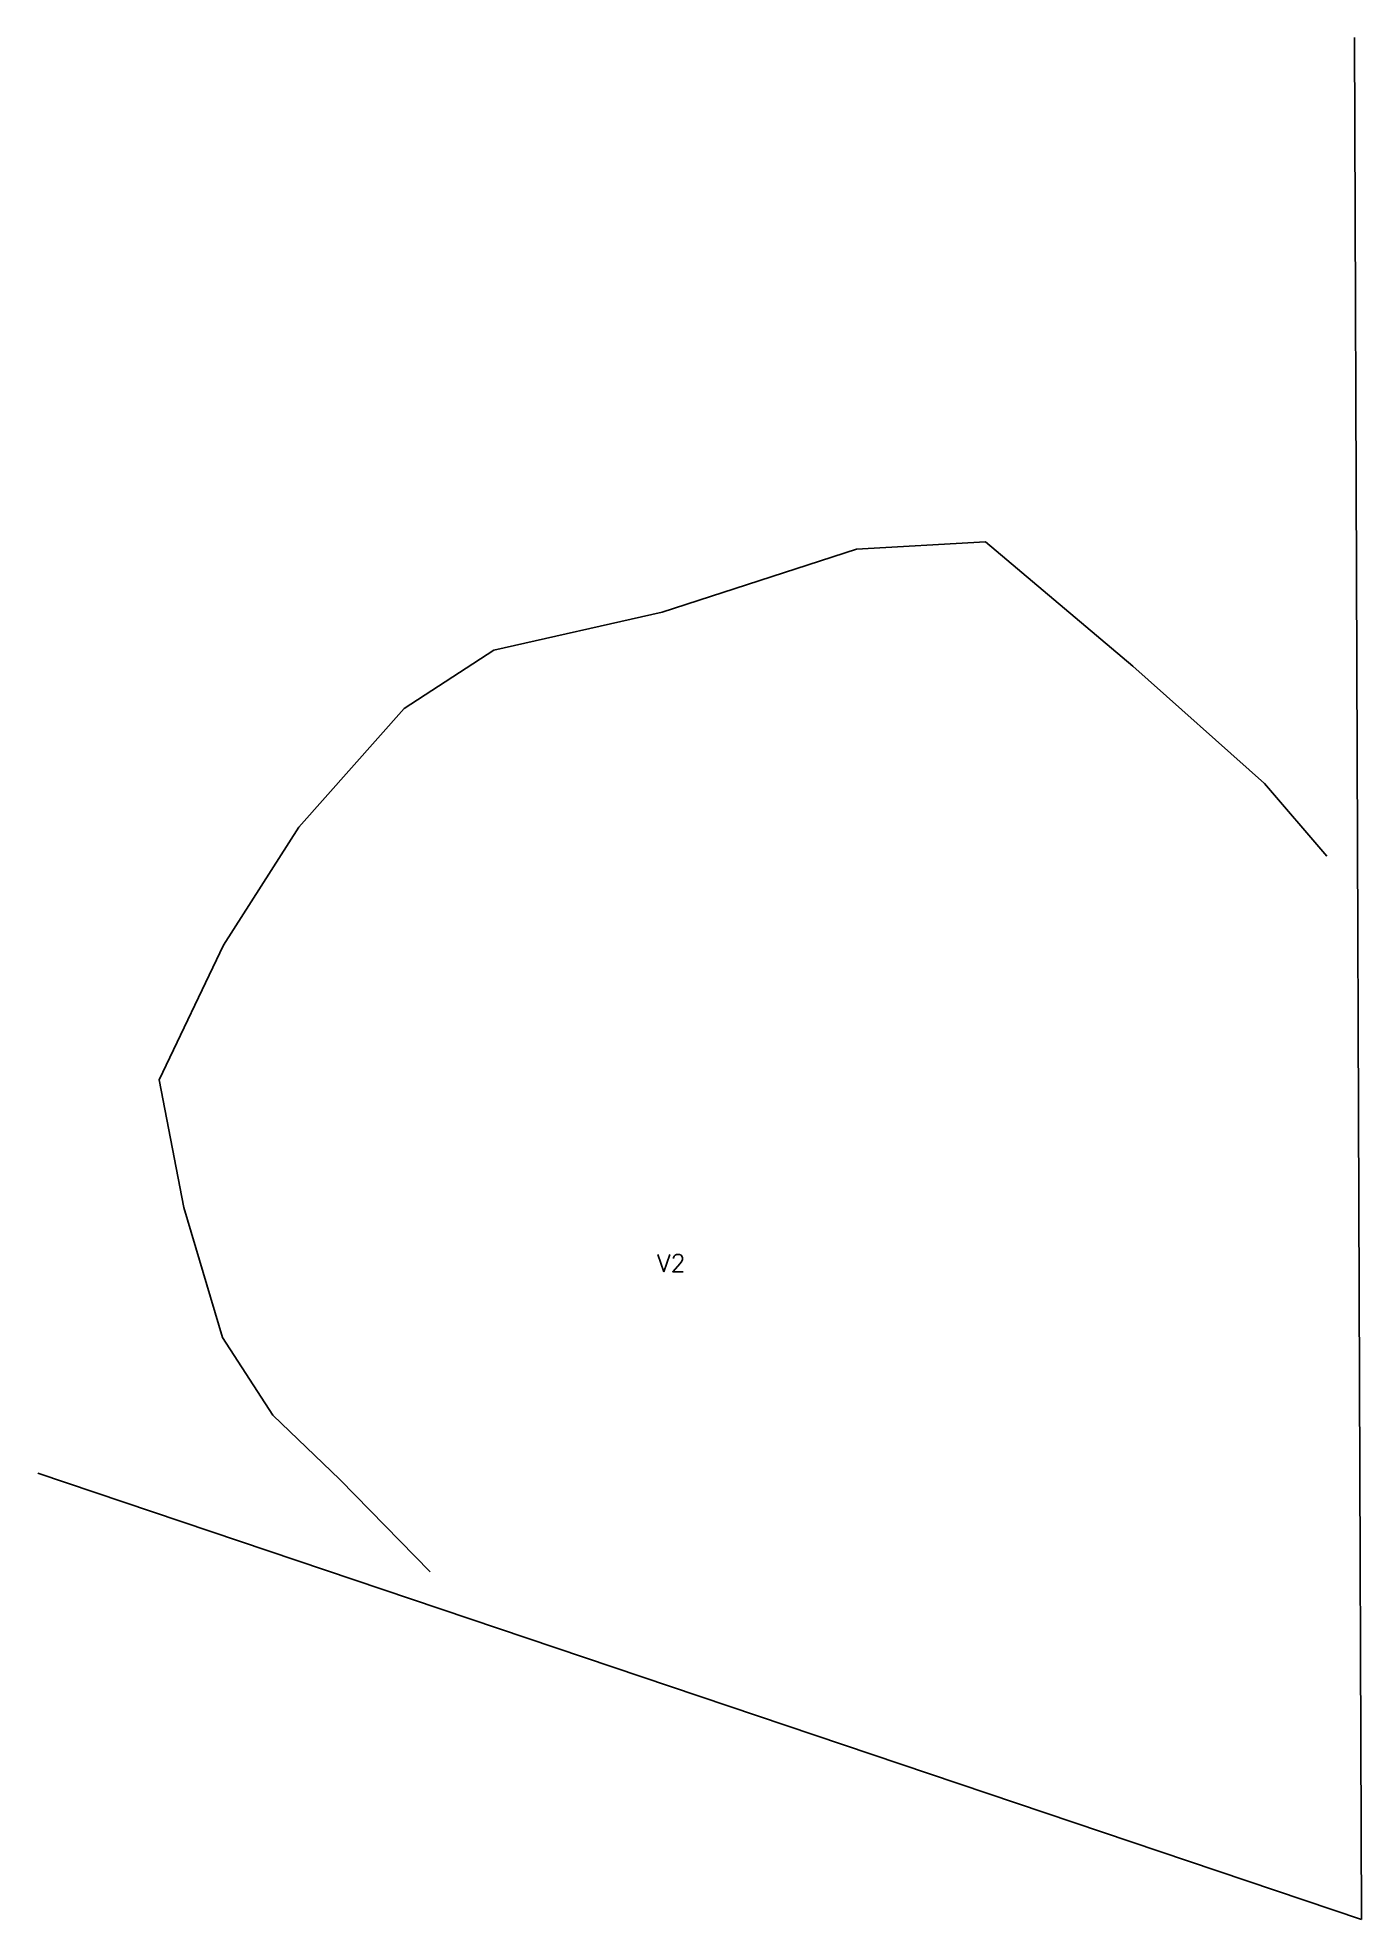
# Model space of a CAD drawing. Header units: metres. Extents: x 6.4 to 9.07, y -24.59 to -20.8.
import ezdxf

# ---------------------------------------------------------------- set-up
doc = ezdxf.new("R2010")
doc.units = ezdxf.units.M
doc.header["$LTSCALE"] = 25
doc.header["$MEASUREMENT"] = 0
doc.linetypes.add('STRICHPUNKTX2', pattern=[2, 1, -0.5, 0, -0.5])
for name, color, linetype in [('BEFUND', 1, 'CONTINUOUS'), ('BEFUNDSCHRAFF', 1, 'CONTINUOUS'), ('GRABUNGSGRENZE', 3, 'STRICHPUNKTX2')]:
    doc.layers.add(name, color=color, linetype=linetype)
doc.styles.get("Standard").update_dxf_attribs({"font": 'txt.shx'})

msp = doc.modelspace()

# ---------------------------------------------------------------- linework, layer by layer
at = {"layer": 'BEFUND'}
msp.add_lwpolyline([(7.1894, -23.8926), (7.0077, -23.707), (6.8722, -23.5771), (6.7709, -23.4203), (6.6929, -23.1582), (6.6434, -22.9012), (6.7733, -22.6297), (6.9245, -22.3918), (7.1373, -22.1522), (7.3181, -22.0346), (7.6571, -21.9585), (8.0488, -21.831), (8.3087, -21.8162), (8.6053, -22.0669), (8.8709, -22.3038), (8.9967, -22.45)], dxfattribs=at)
at = {"layer": 'GRABUNGSGRENZE'}
msp.add_lwpolyline([(6.3985, -23.694), (9.0661, -24.5934), (9.0522, -20.8001)], dxfattribs=at)

# ---------------------------------------------------------------- texts
at = {"layer": 'BEFUNDSCHRAFF'}
msp.add_text('V2', height=0.035, dxfattribs=at).set_placement((7.647, -23.288))

doc.saveas('drawing.dxf')
